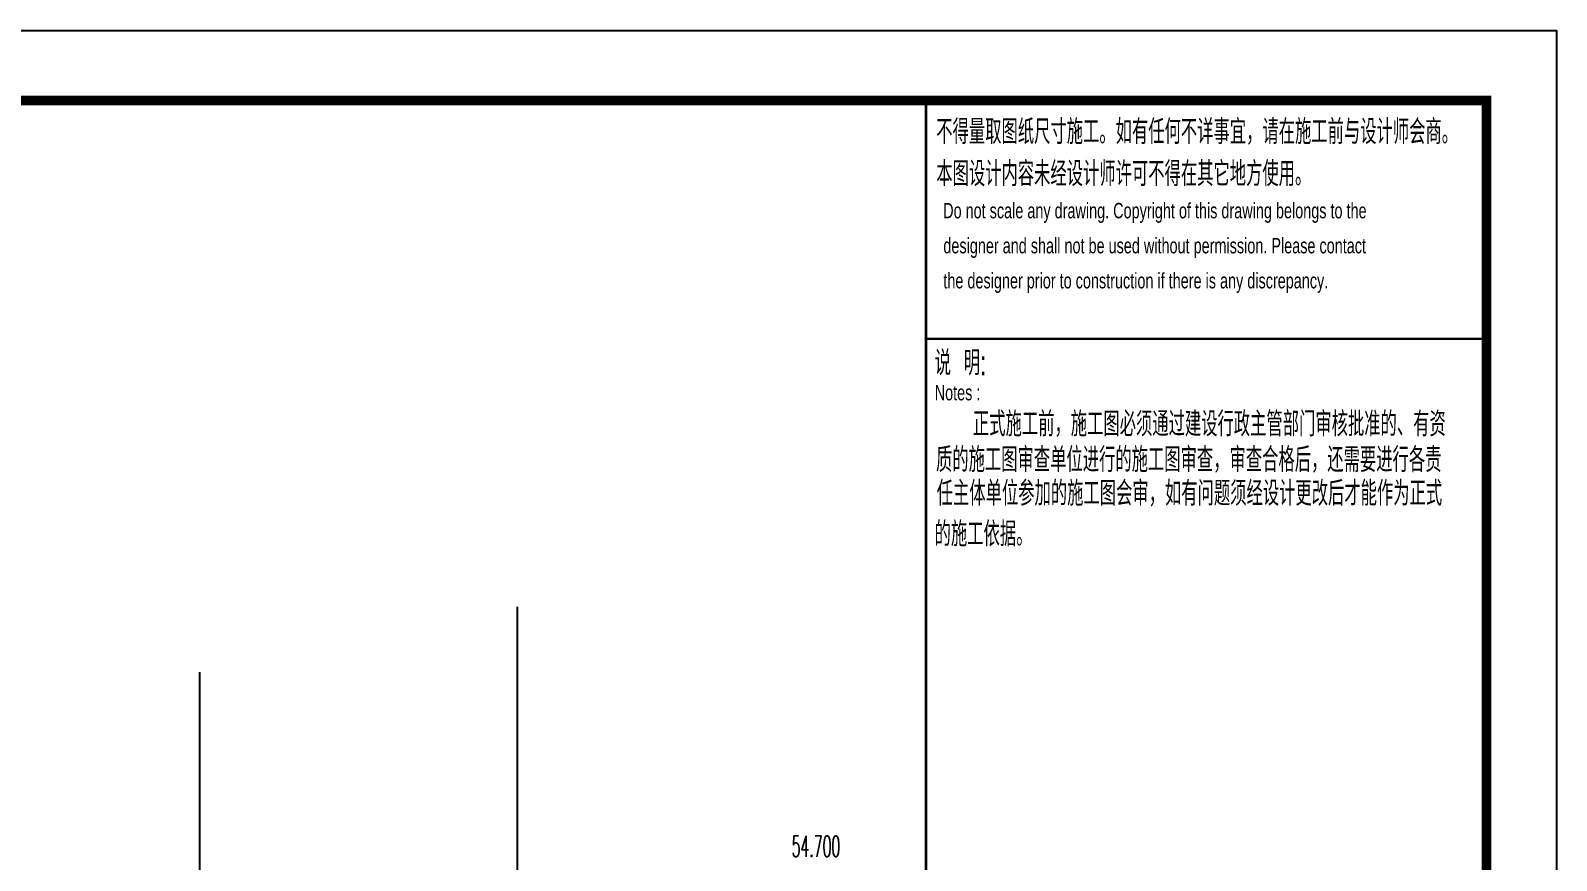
# Model space of a CAD drawing. Extents: x -59851 to 653804, y -249523 to 437614.
# Drawn here: x 621103 to 653777, y 419817 to 437588 of the extents above; entities that cross this region are included whole.
import ezdxf
from ezdxf.enums import TextEntityAlignment as Align

# ---------------------------------------------------------------- set-up
doc = ezdxf.new("R2010")
doc.units = 0
doc.header["$LTSCALE"] = 1000
doc.header["$MEASUREMENT"] = 0
for name, color, linetype in [('DOTE', 16, 'Continuous'), ('LABEL_FIXBOX_PM', 7, 'Continuous'), ('LABEL_FIXTXT_PM', 3, 'Continuous'), ('LABEL_TXT_PM', 1, 'Continuous'), ('PUB_TEXT', 7, 'Continuous')]:
    doc.layers.add(name, color=color, linetype=linetype)
doc.styles.add('_TCH_DIM', font='SIMPLEX.shx', dxfattribs={"width": 0.7, "bigfont": 'GBCBIG.shx'})
doc.styles.add('LABEL_FIXTXT_PM', font='pm_njadri_r.shx', dxfattribs={"width": 0.7, "bigfont": 'pm_njadri_hztxt.shx'})
doc.styles.add('LABEL_TXT_PM', font='pm_njadri_romans1.shx', dxfattribs={"width": 0.7, "bigfont": 'pm_njadri_hztxt.shx'})

# ---------------------------------------------------------------- blocks, each defined once
blk = doc.blocks.new('PMSheet_A1_20150113_5-3892016032414355901')
at = {"layer": 'LABEL_FIXBOX_PM'}
blk.add_lwpolyline([(0, 594), (841, 594), (841, 0), (0, 0)], close=True, dxfattribs=at)
at = {"layer": 'LABEL_FIXBOX_PM', "const_width": 1.4}
blk.add_lwpolyline([(831, 584), (25, 584), (25, 10), (831, 10)], close=True, dxfattribs=at)
at = {"layer": 'LABEL_FIXBOX_PM', "const_width": 0.35}
for points in [[(751, 10), (751, 584)], [(751, 550), (831, 550)]]:
    blk.add_lwpolyline(points, dxfattribs=at)
at = {"layer": 'LABEL_FIXTXT_PM', "style": 'LABEL_FIXTXT_PM', "width": 0.7}
for s, height, p in [('不得量取图纸尺寸施工。如有任何不详事宜，请在施工前与设计师会商。', 3.5, (752.47, 577.79)), ('本图设计内容未经设计师许可不得在其它地方使用。', 3.5, (752.47, 571.79)), ('Do not scale any drawing. Copyright of this drawing belongs to the ', 2.2, (753.45, 567.19)), ('designer and shall not be used without permission. Please contact', 2.2, (753.48, 562.19)), ('the designer prior to construction if there is any discrepancy.', 2.2, (753.48, 557.19)), ('说  明:', 3.5, (752.24, 544.8)), ('Notes :', 2.2, (752.24, 541.21)), ('正式施工前，施工图必须通过建设行政主管部门审核批准的、有资', 3.5, (757.7, 536.07)), ('质的施工图审查单位进行的施工图审查，审查合格后，还需要进行各责', 3.5, (752.43, 530.97)), ('任主体单位参加的施工图会审，如有问题须经设计更改后才能作为正式', 3.5, (752.53, 526.17)), ('的施工依据。', 3.5, (752.23, 520.37))]:
    blk.add_text(s, height=height, dxfattribs=at).set_placement(p)
at = {"layer": 'LABEL_TXT_PM', "style": 'LABEL_TXT_PM'}
for tag, height, width, p in [('修改图应说明理由', 4.5, 0.7, (788.35, 468.8)), ('出图章签名', 4.5, 0.7, (759.46, 338.09)), ('建设单位_U01', 4.5, 0.7, (800.9, 212.14)), ('建设单位', 4.5, 0.7, (800.9, 210.2)), ('建设单位_D01', 4.5, 0.7, (800.9, 207.4)), ('项目名称_U01', 4.5, 0.7, (800.9, 200.42)), ('项目名称', 4.5, 0.7, (800.9, 198.19)), ('项目名称_D01', 4.5, 0.7, (800.9, 195.3)), ('设计编号', 4.5, 0.6, (780.76, 187.9)), ('分项号', 4.5, 0.6, (820.26, 188)), ('项目经理', 4.5, 0.7, (780.26, 172)), ('项目经理签名', 4.5, 0.7, (810.18, 172.26)), ('审定', 4.5, 0.7, (780.26, 163.9)), ('审定签名', 4.5, 0.7, (810.18, 164.16)), ('审核签名', 4.5, 0.7, (810.18, 156.26)), ('审核', 4.5, 0.7, (780.26, 156)), ('项目负责', 4.5, 0.7, (780.26, 148)), ('项目负责签名', 4.5, 0.7, (810.18, 148.26)), ('专业负责', 4.5, 0.7, (780.26, 140)), ('专业负责签名', 4.5, 0.7, (810.18, 140.26)), ('校对', 4.5, 0.7, (780.26, 131.9)), ('校对签名', 4.5, 0.7, (810.18, 132.16)), ('设计', 4.5, 0.7, (780.26, 124)), ('设计签名', 4.5, 0.7, (810.18, 124.26)), ('绘制', 4.5, 0.7, (780.26, 115.9)), ('绘制签名', 4.5, 0.7, (810.18, 116.16)), ('方案_01', 4.5, 0.7, (780.26, 95.9)), ('方案_01签名', 4.5, 0.7, (810.18, 96.16)), ('方案_02', 4.5, 0.7, (780.26, 87.9)), ('方案_02签名', 4.5, 0.7, (810.18, 88.16)), ('方案_03签名', 4.5, 0.7, (810.2, 80.16)), ('方案_03', 4.5, 0.7, (780.29, 79.9)), ('方案_04', 4.5, 0.7, (780.26, 71.9)), ('方案_04签名', 4.5, 0.7, (810.18, 72.16)), ('图名_U02', 4.5, 0.7, (790.5, 60.2)), ('图名_U01', 4.5, 0.7, (790.5, 54.2)), ('图名', 4.5, 0.7, (790.5, 47.96)), ('图名_D01', 4.5, 0.7, (790.5, 42.4)), ('图名_D02', 4.5, 0.7, (790.5, 37)), ('图号', 3.5, 0.7, (760.97, 20.95)), ('图档号', 3.5, 0.7, (781.1, 20.95)), ('日期', 3.5, 0.7, (801.07, 20.95)), ('版本号', 3.5, 0.7, (820.27, 20.95))]:
    blk.add_attdef(tag, text='', height=height, dxfattribs=dict(at, width=width)).set_placement(p, align=Align.CENTER)

msp = doc.modelspace()

# ---------------------------------------------------------------- linework, layer by layer
at = {"layer": 'DOTE'}
for p, q in [((631521.2, 425248.2), (631521.2, 358707.4)), ((624721.2, 423848.2), (624721.2, 358707.4))]:
    msp.add_line(p, q, dxfattribs=at)

# ---------------------------------------------------------------- block references
at = {"xscale": 150, "yscale": 150, "zscale": 150}
msp.add_blockref('PMSheet_A1_20150113_5-3892016032414355901', (527627.5, 348488), dxfattribs=at)

# ---------------------------------------------------------------- texts
at = {"layer": 'PUB_TEXT', "style": '_TCH_DIM', "width": 0.494118}
msp.add_text('54.700', height=446.25, dxfattribs=at).set_placement((637402.6, 419895.3))

doc.saveas('drawing.dxf')
